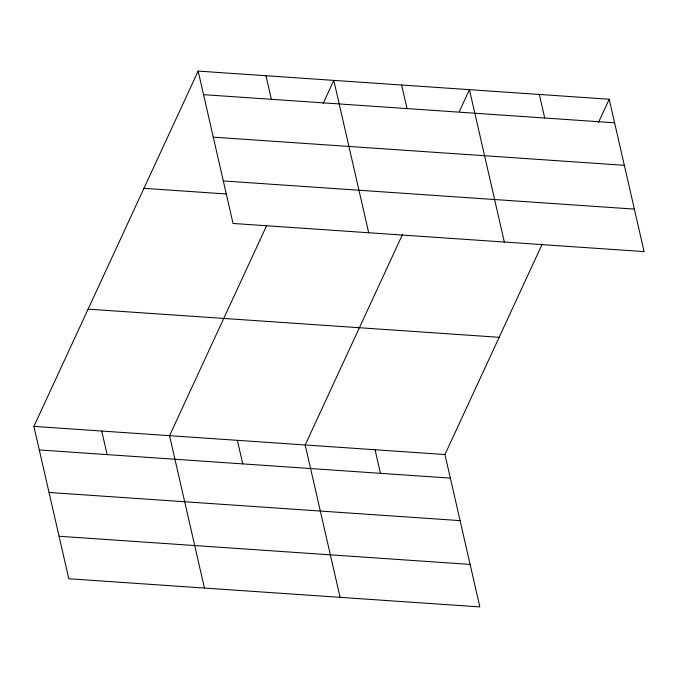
<?xml version="1.0" encoding="UTF-8"?>
<svg xmlns="http://www.w3.org/2000/svg" width="678" height="678" viewBox="0 0 678 678"><rect width="100%" height="100%" fill="white"/><g stroke="black" fill="none" stroke-linecap="round" stroke-linejoin="round"><path stroke-width="1.02" d="M542.146 244.292L444.954 454.54L479.846 606.912L68.8 578.766L33.9 426.394L198.154 71.088L609.2 99.234L644.1 251.606L233.046 223.46L198.154 71.088M266.742 225.435L169.551 435.683L204.442 588.055M323.135 103.446L333.796 80.377L368.696 232.749M402.393 234.724L305.193 444.971L340.093 597.343M459.226 111.768L469.447 89.665L504.339 242.038M598.538 122.303L609.2 99.234M203.553 94.657L614.599 122.803M213.282 137.159L624.336 165.305M223.316 180.95L634.362 209.104M143.948 188.34L226.384 193.984M88.106 309.143L499.152 337.297M33.9 426.394L444.954 454.54M39.299 449.963L450.353 478.109M49.036 492.465L460.082 520.619M59.062 536.256L470.117 564.41M539.324 94.454L544.722 118.014M401.622 85.021L407.02 108.59M375.07 449.76L380.468 473.329M265.971 75.733L271.37 99.302M237.368 440.327L242.766 463.896M101.725 431.039L107.124 454.607"/></g></svg>
